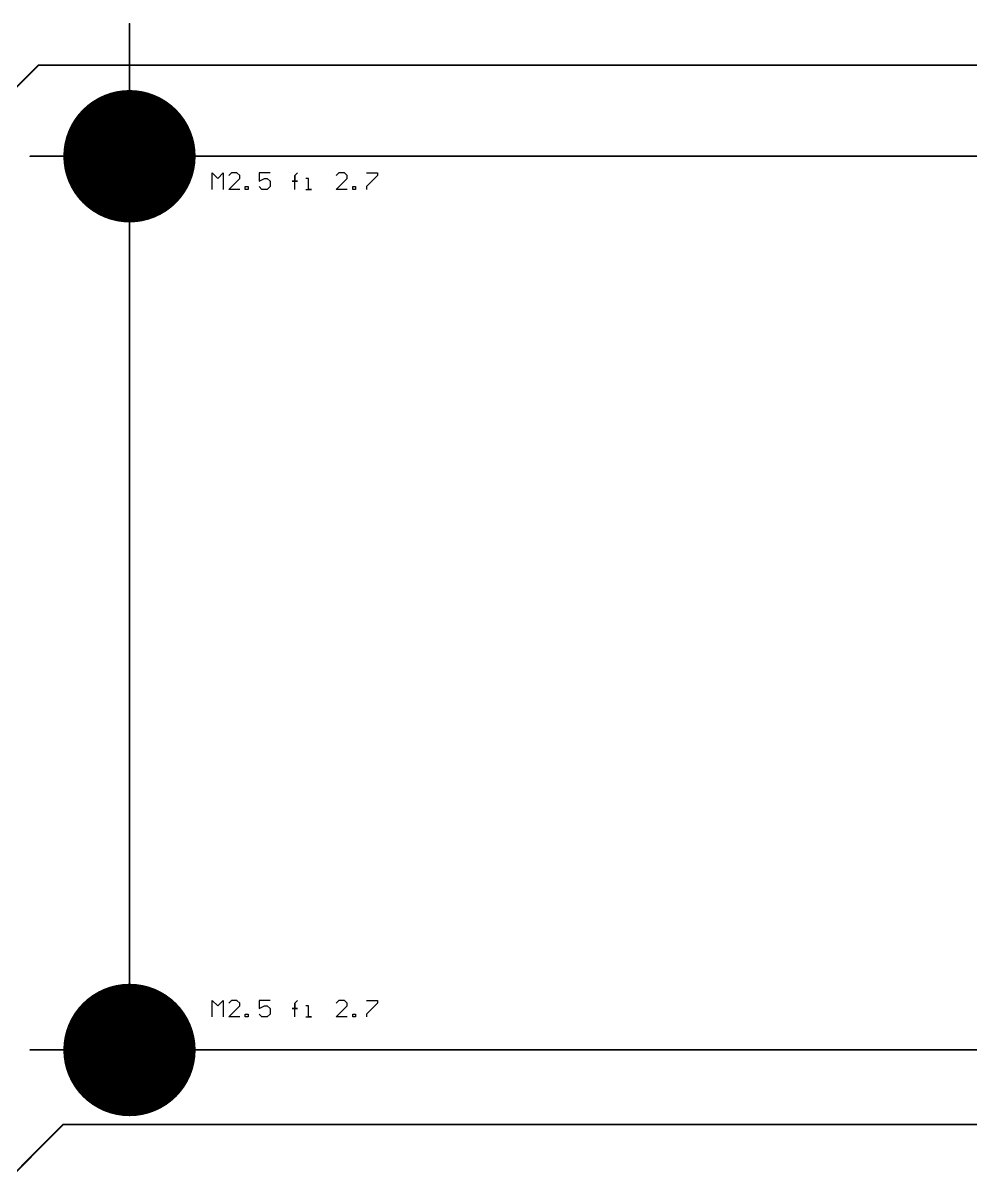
# Model space of a CAD drawing. Header units: millimetres. Extents: x 0.68 to 5.3, y 1.23 to 2.65.
# Drawn here: x 1.862 to 2.99, y 1.279 to 2.649 of the extents above; entities that cross this region are included whole.
import ezdxf

# ---------------------------------------------------------------- set-up
doc = ezdxf.new("R2010")
doc.units = ezdxf.units.MM
doc.header["$MEASUREMENT"] = 0
for name, color, linetype in [('Mechanical1', 6, 'Continuous'), ('Mechanical2', 216, 'Continuous'), ('Mechanical8', 56, 'Continuous'), ('MultiLayer', 9, 'Continuous'), ('PadHoleLayer', 156, 'Continuous')]:
    doc.layers.add(name, color=color, linetype=linetype)

msp = doc.modelspace()

# ---------------------------------------------------------------- linework, layer by layer
at = {"layer": 'Mechanical1', "const_width": 0.00197}
for points in [[(1.8504, 2.5689), (1.8799, 2.5984)], [(1.8799, 2.5984), (2.2835, 2.5984)], [(2.2835, 2.5984), (5.1181, 2.5984)], [(1.8701, 1.2992), (1.9094, 1.3386)], [(1.9094, 1.3386), (5.1181, 1.3386)], [(1.8504, 1.2795), (1.8701, 1.2992)]]:
    msp.add_lwpolyline(points, dxfattribs=at)
at = {"layer": 'Mechanical1', "const_width": 0.000984}
for points in [[(1.8794, 2.5984, 1), (1.8804, 2.5984, 1)], [(1.8794, 2.5984, 1), (1.8804, 2.5984, 1)], [(2.283, 2.5984, 1), (2.284, 2.5984, 1)], [(2.283, 2.5984, 1), (2.284, 2.5984, 1)], [(1.909, 1.3386, 1), (1.9099, 1.3386, 1)], [(1.909, 1.3386, 1), (1.9099, 1.3386, 1)], [(1.8696, 1.2992, 1), (1.8706, 1.2992, 1)], [(1.8696, 1.2992, 1), (1.8706, 1.2992, 1)]]:
    msp.add_lwpolyline(points, format="xyb", close=True, dxfattribs=at)
at = {"layer": 'Mechanical2'}
for p, q in [((2.0866, 2.4508), (2.0866, 2.4705)), ((2.0866, 2.4705), (2.0932, 2.4639)), ((2.0932, 2.4639), (2.0997, 2.4705)), ((2.0997, 2.4705), (2.0997, 2.4508)), ((2.1096, 2.4705), (2.1063, 2.4672)), ((2.1161, 2.4705), (2.1096, 2.4705)), ((2.1194, 2.4672), (2.1161, 2.4705)), ((2.1194, 2.4639), (2.1194, 2.4672)), ((2.1555, 2.4705), (2.1424, 2.4705)), ((2.1424, 2.4705), (2.1424, 2.4606)), ((2.185, 2.4672), (2.1883, 2.4705)), ((2.185, 2.4508), (2.185, 2.4672)), ((2.185, 2.4672), (2.185, 2.4606)), ((2.185, 2.4606), (2.185, 2.4672)), ((2.2375, 2.4705), (2.2342, 2.4672)), ((2.244, 2.4705), (2.2375, 2.4705)), ((2.2473, 2.4672), (2.244, 2.4705)), ((2.2473, 2.4639), (2.2473, 2.4672)), ((2.2703, 2.4705), (2.2834, 2.4705)), ((2.2834, 2.4672), (2.2703, 2.4541)), ((2.2834, 2.4705), (2.2834, 2.4672)), ((2.1063, 2.4508), (2.1194, 2.4639)), ((2.126, 2.4508), (2.126, 2.4541)), ((2.126, 2.4541), (2.1293, 2.4541)), ((2.1293, 2.4541), (2.1293, 2.4508)), ((2.1424, 2.4606), (2.1489, 2.4639)), ((2.1457, 2.4508), (2.1424, 2.4541)), ((2.1489, 2.4639), (2.1522, 2.4639)), ((2.1522, 2.4639), (2.1555, 2.4606)), ((2.1555, 2.4541), (2.1522, 2.4508)), ((2.1555, 2.4606), (2.1555, 2.4541)), ((2.185, 2.4606), (2.1817, 2.4606)), ((2.1817, 2.4606), (2.1883, 2.4606)), ((2.1883, 2.4606), (2.185, 2.4606)), ((2.2014, 2.4639), (2.1981, 2.4639)), ((2.2014, 2.4508), (2.2014, 2.4639)), ((2.2342, 2.4508), (2.2473, 2.4639)), ((2.2539, 2.4508), (2.2539, 2.4541)), ((2.2539, 2.4541), (2.2572, 2.4541)), ((2.2572, 2.4541), (2.2572, 2.4508)), ((2.2703, 2.4541), (2.2703, 2.4508)), ((2.1194, 2.4508), (2.1063, 2.4508)), ((2.1293, 2.4508), (2.126, 2.4508)), ((2.1522, 2.4508), (2.1457, 2.4508)), ((2.1981, 2.4508), (2.2047, 2.4508)), ((2.2047, 2.4508), (2.2014, 2.4508)), ((2.2473, 2.4508), (2.2342, 2.4508)), ((2.2572, 2.4508), (2.2539, 2.4508)), ((2.0866, 1.4665), (2.0866, 1.4862)), ((2.0866, 1.4862), (2.0932, 1.4797)), ((2.0932, 1.4797), (2.0997, 1.4862)), ((2.0997, 1.4862), (2.0997, 1.4665)), ((2.1096, 1.4862), (2.1063, 1.4829)), ((2.1161, 1.4862), (2.1096, 1.4862)), ((2.1194, 1.4829), (2.1161, 1.4862)), ((2.1194, 1.4797), (2.1194, 1.4829)), ((2.1555, 1.4862), (2.1424, 1.4862)), ((2.1424, 1.4862), (2.1424, 1.4764)), ((2.185, 1.4829), (2.1883, 1.4862)), ((2.185, 1.4665), (2.185, 1.4829)), ((2.185, 1.4829), (2.185, 1.4764)), ((2.185, 1.4764), (2.185, 1.4829)), ((2.2375, 1.4862), (2.2342, 1.4829)), ((2.244, 1.4862), (2.2375, 1.4862)), ((2.2473, 1.4829), (2.244, 1.4862)), ((2.2473, 1.4797), (2.2473, 1.4829)), ((2.2703, 1.4862), (2.2834, 1.4862)), ((2.2834, 1.4829), (2.2703, 1.4698)), ((2.2834, 1.4862), (2.2834, 1.4829)), ((2.1063, 1.4665), (2.1194, 1.4797)), ((2.1194, 1.4665), (2.1063, 1.4665)), ((2.126, 1.4665), (2.126, 1.4698)), ((2.126, 1.4698), (2.1293, 1.4698)), ((2.1293, 1.4665), (2.126, 1.4665)), ((2.1293, 1.4698), (2.1293, 1.4665)), ((2.1424, 1.4764), (2.1489, 1.4797)), ((2.1457, 1.4665), (2.1424, 1.4698)), ((2.1522, 1.4665), (2.1457, 1.4665)), ((2.1489, 1.4797), (2.1522, 1.4797)), ((2.1522, 1.4797), (2.1555, 1.4764)), ((2.1555, 1.4698), (2.1522, 1.4665)), ((2.1555, 1.4764), (2.1555, 1.4698)), ((2.185, 1.4764), (2.1817, 1.4764)), ((2.1817, 1.4764), (2.1883, 1.4764)), ((2.1883, 1.4764), (2.185, 1.4764)), ((2.2014, 1.4797), (2.1981, 1.4797)), ((2.1981, 1.4665), (2.2047, 1.4665)), ((2.2014, 1.4665), (2.2014, 1.4797)), ((2.2047, 1.4665), (2.2014, 1.4665)), ((2.2342, 1.4665), (2.2473, 1.4797)), ((2.2473, 1.4665), (2.2342, 1.4665)), ((2.2539, 1.4665), (2.2539, 1.4698)), ((2.2539, 1.4698), (2.2572, 1.4698)), ((2.2572, 1.4665), (2.2539, 1.4665)), ((2.2572, 1.4698), (2.2572, 1.4665)), ((2.2703, 1.4698), (2.2703, 1.4665))]:
    msp.add_line(p, q, dxfattribs=at)
at = {"layer": 'Mechanical2', "const_width": 0.00197}
for points in [[(1.9882, 1.4272), (1.9882, 2.6476)], [(1.8701, 2.4902), (1.9882, 2.4902)], [(1.9882, 2.4902), (5.2559, 2.4902)], [(1.8701, 1.4272), (1.9882, 1.4272)], [(1.9882, 1.4272), (5.0197, 1.4272)]]:
    msp.add_lwpolyline(points, dxfattribs=at)
at = {"layer": 'Mechanical2', "const_width": 0.000984}
for points in [[(1.9877, 2.6476, 1), (1.9887, 2.6476, 1)], [(1.8696, 2.4902, 1), (1.8706, 2.4902, 1)], [(1.9877, 2.4902, 1), (1.9887, 2.4902, 1)], [(1.9877, 2.4902, 1), (1.9887, 2.4902, 1)], [(1.8696, 1.4272, 1), (1.8706, 1.4272, 1)], [(1.9877, 1.4272, 1), (1.9887, 1.4272, 1)], [(1.9877, 1.4272, 1), (1.9887, 1.4272, 1)], [(1.9877, 1.4272, 1), (1.9887, 1.4272, 1)]]:
    msp.add_lwpolyline(points, format="xyb", close=True, dxfattribs=at)
at = {"layer": 'Mechanical8', "const_width": 0.00197}
for points in [[(1.9882, 2.4902), (1.9882, 2.5295)], [(1.9291, 2.4902), (1.9882, 2.4902)], [(1.9882, 2.4508), (1.9882, 2.4902)], [(1.9882, 2.4902), (2.0472, 2.4902)], [(1.9882, 1.4272), (1.9882, 1.4665)], [(1.9291, 1.4272), (1.9882, 1.4272)], [(1.9882, 1.4272), (2.0472, 1.4272)], [(1.9882, 1.3878), (1.9882, 1.4272)]]:
    msp.add_lwpolyline(points, dxfattribs=at)
at = {"layer": 'Mechanical8', "const_width": 0.000984}
for points in [[(1.9877, 2.5295, 1), (1.9887, 2.5295, 1)], [(1.9286, 2.4902, 1), (1.9296, 2.4902, 1)], [(1.9877, 2.4902, 1), (1.9887, 2.4902, 1)], [(1.9877, 2.4902, 1), (1.9887, 2.4902, 1)], [(1.9877, 2.4902, 1), (1.9887, 2.4902, 1)], [(1.9877, 2.4902, 1), (1.9887, 2.4902, 1)], [(2.0468, 2.4902, 1), (2.0477, 2.4902, 1)], [(1.9877, 2.4508, 1), (1.9887, 2.4508, 1)], [(1.9877, 1.4665, 1), (1.9887, 1.4665, 1)], [(1.9286, 1.4272, 1), (1.9296, 1.4272, 1)], [(1.9877, 1.4272, 1), (1.9887, 1.4272, 1)], [(1.9877, 1.4272, 1), (1.9887, 1.4272, 1)], [(1.9877, 1.4272, 1), (1.9887, 1.4272, 1)], [(1.9877, 1.4272, 1), (1.9887, 1.4272, 1)], [(2.0468, 1.4272, 1), (2.0477, 1.4272, 1)], [(1.9877, 1.3878, 1), (1.9887, 1.3878, 1)]]:
    msp.add_lwpolyline(points, format="xyb", close=True, dxfattribs=at)
at = {"layer": 'MultiLayer', "const_width": 0.0787}
for points in [[(1.9488, 2.4902, 1), (2.0276, 2.4902, 1)], [(1.9488, 1.4272, 1), (2.0276, 1.4272, 1)]]:
    msp.add_lwpolyline(points, format="xyb", close=True, dxfattribs=at)
at = {"layer": 'PadHoleLayer', "const_width": 0.0512}
for points in [[(1.9626, 2.4902, 1), (2.0138, 2.4902, 1)], [(1.9626, 1.4272, 1), (2.0138, 1.4272, 1)]]:
    msp.add_lwpolyline(points, format="xyb", close=True, dxfattribs=at)

doc.saveas('drawing.dxf')
